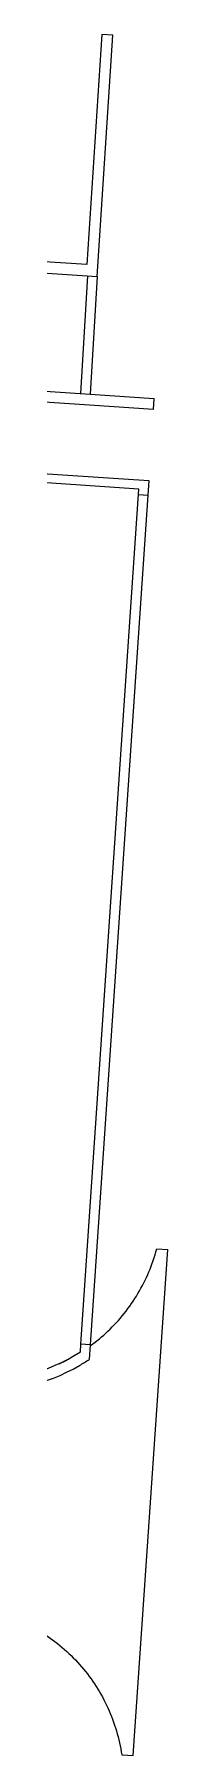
# Model space of a CAD drawing. Header units: millimetres. Extents: x -9657 to 178820, y -8645 to 72638.
# Drawn here: x 142427 to 145469, y 17816 to 64012 of the extents above; entities that cross this region are included whole.
import ezdxf

# ---------------------------------------------------------------- set-up
doc = ezdxf.new("R2010")
doc.units = ezdxf.units.MM
for name, color, linetype, lineweight in [('A-FLOR-LEVL-OTLN', 9, 'Continuous', 9), ('A-WALL-____-MCUT', 9, 'Continuous', 25), ('A-WALL-____-OTLN', 9, 'Continuous', 9)]:
    doc.layers.add(name, color=color, linetype=linetype, lineweight=lineweight)

msp = doc.modelspace()

# ---------------------------------------------------------------- linework, layer by layer
at = {"layer": 'A-FLOR-LEVL-OTLN'}
for p, q in [((145164.9, 31416.3), (145469.3, 31395.3)), ((144530, 17816.1), (145469.3, 31395.3)), ((144225.7, 17837.1), (144530, 17816.1))]:
    msp.add_line(p, q, dxfattribs=at)
for points, knots in [([(143382.7, 28818.1), (143546.5, 28937), (143870.2, 29205.4), (144302.7, 29674.8), (144674.5, 30211.5), (144968.6, 30794.5), (145109.2, 31206.5), (145164.9, 31416.3)], [0.70230721, 0.70230721, 0.70230721, 0.70230721, 0.83154698, 0.97013815, 1.10872931, 1.24732047, 1.38591164, 1.38591164, 1.38591164, 1.38591164]), ([(142545.2, 28333.4), (142628.5, 28370.7), (142714.2, 28412.2), (142798.5, 28456.2), (142801.9, 28458)], [0.496061664, 0.496061664, 0.496061664, 0.496061664, 0.554364654, 0.556782191, 0.556782191, 0.556782191, 0.556782191])]:
    msp.add_open_spline(points, degree=3, knots=knots, dxfattribs=at)
msp.add_open_spline([(140970, 21623.9), (141179.5, 21559), (141589.5, 21399.7), (142165, 21077.3), (142690, 20677.7), (143154, 20208.7), (143548.1, 19679.6), (143864.4, 19100.7), (144096.9, 18483.2), (144192.9, 18054), (144225.7, 17837.1)], degree=3, dxfattribs=at)
at = {"layer": 'A-WALL-____-MCUT'}
for p, q in [((143685, 64011.7), (143284, 57833.6)), ((143564, 57514.8), (143984.4, 63992.2)), ((143984.4, 63992.2), (143685, 64011.7)), ((143284, 57833.6), (136995.6, 58241.8)), ((136679.1, 57961.7), (143564, 57514.8))]:
    msp.add_line(p, q, dxfattribs=at)
at = {"layer": 'A-WALL-____-OTLN'}
for p, q in [((143125.6, 54374.2), (143311, 57531.2)), ((143560.5, 57515.1), (143375.1, 54357.7)), ((143357.5, 54058.2), (142011.1, 54147.4)), ((142030.9, 54446.8), (143375.1, 54357.7)), ((145079.4, 53941.7), (143357.5, 54058.1)), ((143375.1, 54357.6), (145099.6, 54241)), ((145079.4, 53941.7), (145099.6, 54241)), ((141956.8, 52240.2), (144950.1, 52037)), ((144683.8, 51804.5), (141939.9, 51990.8)), ((143126.4, 28859.9), (144683.8, 51804.5)), ((144950.1, 52037), (143375.8, 28843)), ((144923, 51637.9), (144673.6, 51654.8)), ((143112.1, 28654.4), (143126.2, 28860)), ((143375.6, 28842.9), (143126.2, 28860)), ((143375.8, 28843), (143126.4, 28859.9)), ((143375.6, 28842.9), (143348.7, 28450.9))]:
    msp.add_line(p, q, dxfattribs=at)
for radius, start, end in [(4706.6, 265.14125, 302.76053), (5006.6, 264.50289, 300.24363), (5006.6, 300.24363, 303.77752)]:
    msp.add_arc((140565.2, 32612.3), radius, start, end, dxfattribs=at)

doc.saveas('drawing.dxf')
